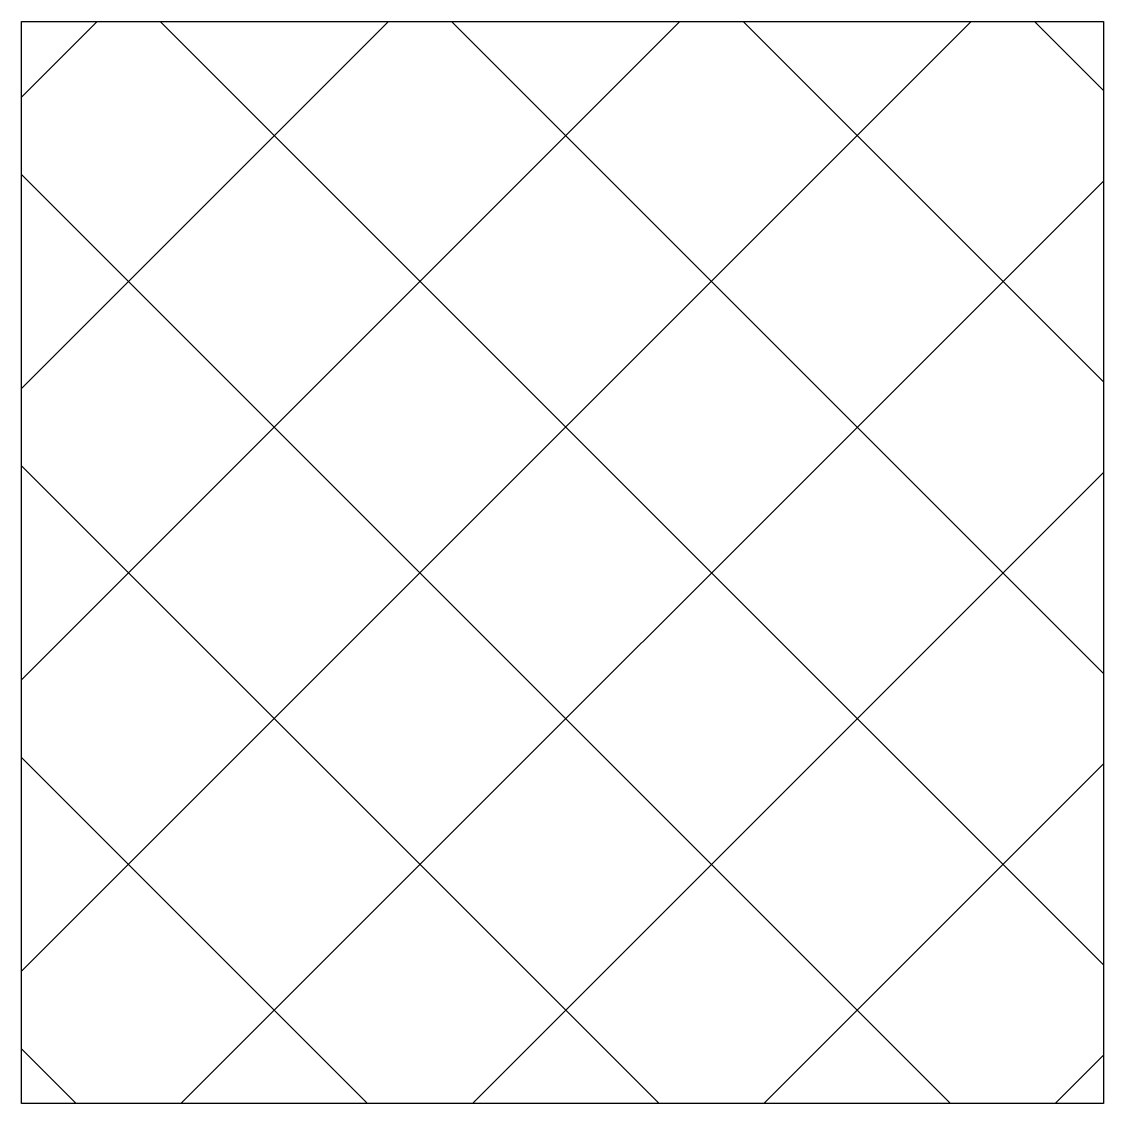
# Model space of a CAD drawing. Header units: millimetres. Extents: x -10113.273 to -10113.023, y 52.267 to 52.517.
import ezdxf

# ---------------------------------------------------------------- set-up
doc = ezdxf.new("R2010")
doc.units = ezdxf.units.MM
doc.header["$LTSCALE"] = 10
doc.layers.add('Tub_componentes', color=2, linetype='Continuous')

msp = doc.modelspace()

# ---------------------------------------------------------------- hatches: boundary and pattern name
at = {"layer": 'Tub_componentes'}
h = msp.add_hatch(dxfattribs=at)
h.set_pattern_fill('ANSI37', color=1, scale=0.015, style=0)
h.set_pattern_definition([(45, (-0.05435, 0.090516), (-0.03367596045, 0.03367596045), []), (135, (-0.05435, 0.090516), (-0.03367596045, -0.03367596045), [])])
h.paths.add_polyline_path([(-10113.27305, 52.26672), (-10113.02305, 52.26672), (-10113.02305, 52.51672), (-10113.27305, 52.51672)])

# ---------------------------------------------------------------- linework, layer by layer
for p, q in [((-10113.27305, 52.26672), (-10113.27305, 52.51672)), ((-10113.27305, 52.51672), (-10113.02305, 52.51672)), ((-10113.02305, 52.51672), (-10113.02305, 52.26672)), ((-10113.02305, 52.26672), (-10113.27305, 52.26672))]:
    msp.add_line(p, q, dxfattribs=at)

doc.saveas('drawing.dxf')
